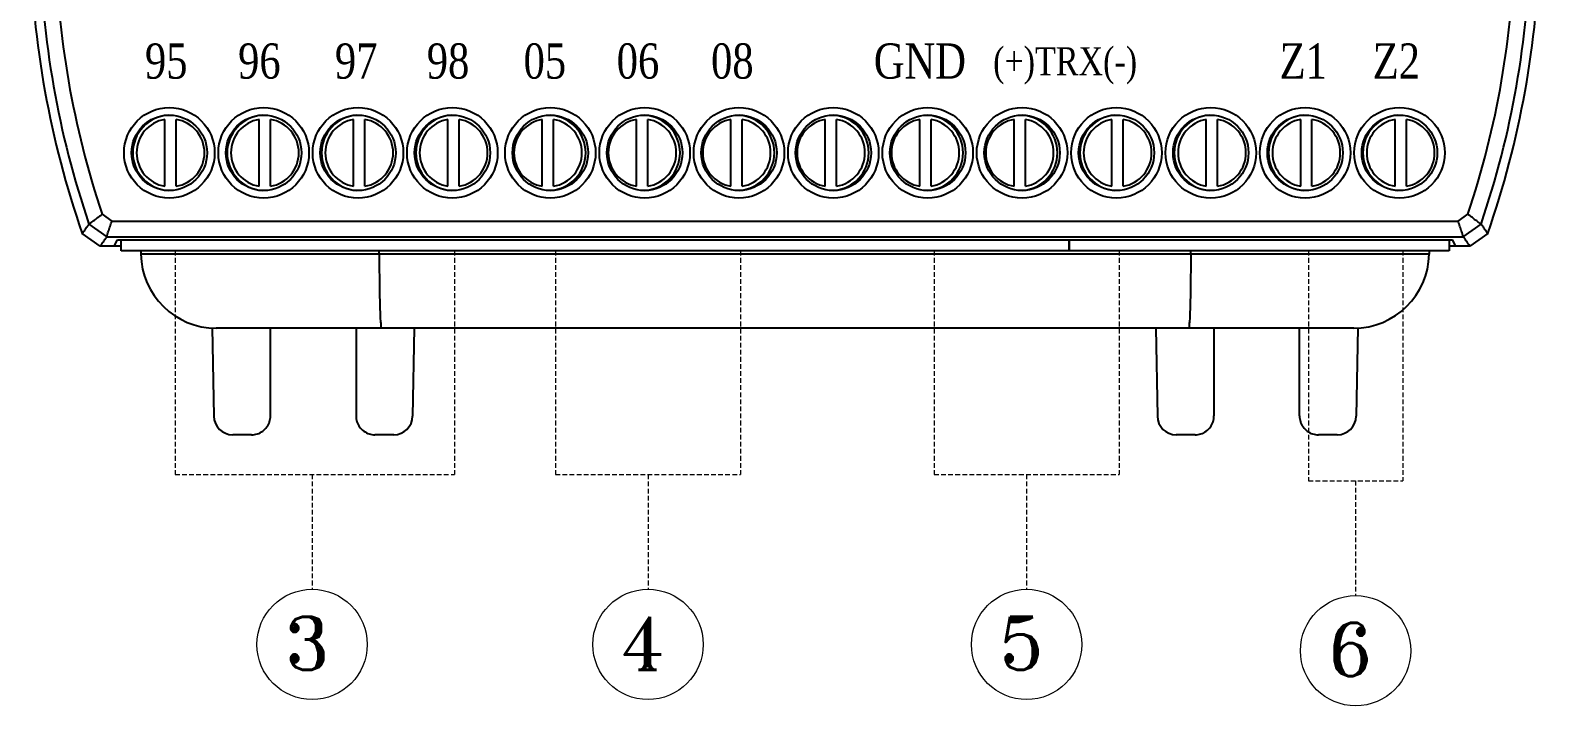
# Model space of a CAD drawing. Header units: millimetres. Extents: x 19 to 859, y 22 to 702.
# Drawn here: x 281.8 to 361.8, y 189.2 to 225 of the extents above; entities that cross this region are included whole.
import ezdxf
from ezdxf.enums import TextEntityAlignment as Align

# ---------------------------------------------------------------- set-up
doc = ezdxf.new("R2010")
doc.units = ezdxf.units.MM
doc.linetypes.add('DASHED2', pattern=[0.375, 0.25, -0.125])
doc.layers.add('02___PRT_ALL_AXES', color=7, linetype='Continuous')
doc.layers.add('40', color=4, linetype='Continuous')
doc.styles.add('SS', font='batang.ttc', dxfattribs={"width": 0.8})
doc.styles.add('STYLE2', font='romant.shx')

msp = doc.modelspace()

# ---------------------------------------------------------------- linework, layer by layer
at = {"color": 7, "linetype": 'Continuous'}
for p, q in [((288.952, 216.734), (288.952, 220.284)), ((289.552, 216.734), (289.552, 220.284)), ((293.952, 216.734), (293.952, 220.284)), ((294.552, 216.734), (294.552, 220.284)), ((298.952, 216.734), (298.952, 220.284)), ((299.552, 216.734), (299.552, 220.284)), ((303.952, 216.734), (303.952, 220.284)), ((304.552, 216.734), (304.552, 220.284)), ((308.952, 216.734), (308.952, 220.284)), ((309.552, 216.734), (309.552, 220.284)), ((313.952, 216.734), (313.952, 220.284)), ((314.552, 216.734), (314.552, 220.284)), ((318.952, 216.734), (318.952, 220.284)), ((319.552, 216.734), (319.552, 220.284)), ((323.952, 216.734), (323.952, 220.284)), ((324.552, 216.734), (324.552, 220.284)), ((328.952, 216.734), (328.952, 220.284)), ((329.552, 216.734), (329.552, 220.284)), ((333.952, 216.734), (333.952, 220.284)), ((334.552, 216.734), (334.552, 220.284)), ((339.142, 216.734), (339.142, 220.284)), ((339.742, 216.734), (339.742, 220.284)), ((344.142, 216.734), (344.142, 220.284)), ((344.742, 216.734), (344.742, 220.284)), ((349.142, 216.734), (349.142, 220.284)), ((349.742, 216.734), (349.742, 220.284)), ((354.142, 216.734), (354.142, 220.284)), ((354.742, 216.734), (354.742, 220.284)), ((285.627, 215.251), (286.14, 214.883)), ((357.49, 214.883), (358.003, 215.251)), ((284.928, 214.733), (285.874, 214.055)), ((286.14, 214.883), (357.49, 214.883)), ((357.755, 214.055), (358.702, 214.733)), ((285.52, 213.559), (284.576, 214.23)), ((285.874, 214.055), (357.756, 214.055)), ((286.266, 213.559), (286.435, 213.898)), ((286.435, 213.898), (357.194, 213.898)), ((286.627, 213.309), (286.627, 213.898)), ((336.877, 213.898), (336.877, 213.309)), ((336.88, 213.309), (336.88, 213.898)), ((357.005, 213.898), (357.005, 213.309)), ((357.363, 213.559), (357.194, 213.898)), ((359.053, 214.23), (358.109, 213.559)), ((286.627, 213.559), (285.52, 213.559)), ((336.877, 213.309), (286.627, 213.309)), ((287.675, 213.309), (287.678, 213.139)), ((355.952, 213.139), (287.678, 213.139)), ((300.313, 213.139), (300.313, 213.309)), ((357.005, 213.309), (336.88, 213.309)), ((343.317, 213.139), (343.317, 213.309)), ((355.955, 213.309), (355.952, 213.139)), ((358.109, 213.559), (357.005, 213.559)), ((291.466, 209.233), (291.548, 204.542)), ((351.952, 209.209), (291.677, 209.209)), ((294.547, 204.559), (294.547, 209.209)), ((299.082, 209.209), (299.082, 204.559)), ((302.163, 209.209), (302.082, 204.542)), ((341.466, 209.209), (341.548, 204.542)), ((344.547, 209.209), (344.547, 204.559)), ((349.082, 204.559), (349.082, 209.209)), ((352.164, 209.233), (352.082, 204.542)), ((293.547, 203.559), (292.547, 203.559)), ((301.082, 203.559), (300.082, 203.559)), ((343.547, 203.559), (342.547, 203.559)), ((351.082, 203.559), (350.082, 203.559))]:
    msp.add_line(p, q, dxfattribs=at)
at = {"color": 1, "linetype": 'DASHED2', "lineweight": 18}
for p, q in [((289.49, 213.309), (289.49, 201.451)), ((304.3, 213.309), (304.3, 201.451)), ((309.65, 213.309), (309.65, 201.451)), ((319.46, 213.309), (319.46, 201.451)), ((329.715, 213.309), (329.715, 201.451)), ((339.525, 213.309), (339.525, 201.451)), ((349.555, 213.309), (349.555, 201.118)), ((354.555, 213.309), (354.555, 201.118)), ((296.756, 201.451), (296.756, 195.366)), ((314.555, 201.451), (314.555, 195.366)), ((334.62, 201.451), (334.62, 195.366)), ((352.055, 201.118), (352.055, 195.032))]:
    msp.add_line(p, q, dxfattribs=at)
at = {"color": 1, "linetype": 'DASHED2', "lineweight": 5}
for p, q in [((289.49, 201.451), (304.3, 201.451)), ((309.65, 201.451), (319.46, 201.451)), ((329.715, 201.451), (339.525, 201.451)), ((349.555, 201.118), (354.555, 201.118))]:
    msp.add_line(p, q, dxfattribs=at)
at = {"color": 7, "linetype": 'Continuous'}
for centre, radius in [((289.187, 218.509), 2.4), ((294.187, 218.509), 2.4), ((299.187, 218.509), 2.4), ((304.187, 218.509), 2.4), ((309.377, 218.509), 2.4), ((314.377, 218.509), 2.4), ((319.377, 218.509), 2.4), ((324.377, 218.509), 2.4), ((329.377, 218.509), 2.4), ((334.377, 218.509), 2.4), ((339.377, 218.509), 2.4), ((344.377, 218.509), 2.4), ((349.377, 218.509), 2.4), ((354.377, 218.509), 2.4), ((289.187, 218.509), 2), ((294.187, 218.509), 2), ((299.187, 218.509), 2), ((304.187, 218.509), 2), ((309.377, 218.509), 2), ((314.377, 218.509), 2), ((319.377, 218.509), 2), ((324.377, 218.509), 2), ((329.377, 218.509), 2), ((334.377, 218.509), 2), ((339.377, 218.509), 2), ((344.377, 218.509), 2), ((349.377, 218.509), 2), ((354.377, 218.509), 2)]:
    msp.add_circle(centre, radius, dxfattribs=at)
at = {"color": 0, "linetype": 'ByBlock', "lineweight": 18}
for centre in [(296.756, 192.443), (314.555, 192.443), (334.62, 192.443), (352.055, 192.11)]:
    msp.add_circle(centre, 2.922, dxfattribs=at)
at = {"color": 7, "linetype": 'Continuous'}
for centre, radius, start, end in [((331.803, 230.651), 50, 181.25088, 199.17209), ((331.803, 230.651), 49.504, 181.25713, 198.75612), ((331.803, 230.651), 48.677, 181.26039, 198.4439), ((311.827, 230.651), 48.677, 341.5561, 358.73961), ((311.827, 230.651), 49.504, 341.24388, 358.74287), ((311.827, 230.651), 50, 340.82791, 358.74912), ((289.252, 218.509), 1.8, 99.59407, 260.40593), ((289.252, 218.509), 1.8, 279.59407, 80.40593), ((294.252, 218.509), 1.8, 99.59407, 260.40593), ((294.252, 218.509), 1.8, 279.59407, 80.40593), ((299.252, 218.509), 1.8, 99.59407, 260.40593), ((299.252, 218.509), 1.8, 279.59407, 80.40593), ((304.252, 218.509), 1.8, 99.59407, 260.40593), ((304.252, 218.509), 1.8, 279.59407, 80.40593), ((309.252, 218.509), 1.8, 99.59407, 260.40593), ((309.252, 218.509), 1.8, 279.59407, 80.40593), ((314.252, 218.509), 1.8, 99.59407, 260.40593), ((314.252, 218.509), 1.8, 279.59407, 80.40593), ((319.252, 218.509), 1.8, 99.59407, 260.40593), ((319.252, 218.509), 1.8, 279.59407, 80.40593), ((324.252, 218.509), 1.8, 99.59407, 260.40593), ((324.252, 218.509), 1.8, 279.59407, 80.40593), ((329.252, 218.509), 1.8, 99.59407, 260.40593), ((329.252, 218.509), 1.8, 279.59407, 80.40593), ((334.252, 218.509), 1.8, 99.59407, 260.40593), ((334.252, 218.509), 1.8, 279.59407, 80.40593), ((339.442, 218.509), 1.8, 99.59407, 260.40593), ((339.442, 218.509), 1.8, 279.59407, 80.40593), ((344.442, 218.509), 1.8, 99.59407, 260.40593), ((344.442, 218.509), 1.8, 279.59407, 80.40593), ((349.442, 218.509), 1.8, 99.59407, 260.40593), ((349.442, 218.509), 1.8, 279.59407, 80.40593), ((354.442, 218.509), 1.8, 99.59407, 260.40593), ((354.442, 218.509), 1.8, 279.59407, 80.40593), ((291.677, 213.209), 4, 181, 270), ((351.952, 213.209), 4, 270, 359), ((292.547, 204.559), 1, 181, 270), ((301.082, 204.559), 1, 270, 359), ((342.547, 204.559), 1, 181, 270), ((351.082, 204.559), 1, 270, 359)]:
    msp.add_arc(centre, radius, start, end, dxfattribs=at)
for points, knots in [([(284.927, 214.733), (285.002, 214.79), (285.164, 214.893), (285.39, 215.074), (285.548, 215.191), (285.627, 215.25)], [0, 0, 0, 0, 0.282463, 0.5729852, 0.8701168, 0.8701168, 0.8701168, 0.8701168]), ([(358.702, 214.733), (358.627, 214.79), (358.466, 214.893), (358.239, 215.074), (358.082, 215.191), (358.003, 215.25)], [0, 0, 0, 0, 0.2824676, 0.5729899, 0.8701168, 0.8701168, 0.8701168, 0.8701168]), ([(284.928, 214.733), (284.893, 214.684), (284.817, 214.575), (284.699, 214.407), (284.617, 214.289), (284.576, 214.23)], [0, 0, 0, 0, 0.1794589, 0.3998599, 0.6134957, 0.6134957, 0.6134957, 0.6134957]), ([(285.874, 214.055), (285.904, 214.145), (285.949, 214.33), (286.048, 214.603), (286.109, 214.789), (286.14, 214.883)], [0, 0, 0, 0, 0.2828747, 0.5732697, 0.8697537, 0.8697537, 0.8697537, 0.8697537]), ([(357.756, 214.055), (357.726, 214.145), (357.68, 214.33), (357.582, 214.603), (357.521, 214.789), (357.49, 214.883)], [0, 0, 0, 0, 0.2828701, 0.5732651, 0.8697537, 0.8697537, 0.8697537, 0.8697537]), ([(358.702, 214.733), (358.736, 214.684), (358.813, 214.575), (358.93, 214.407), (359.013, 214.289), (359.053, 214.23)], [0, 0, 0, 0, 0.1802478, 0.400648, 0.6134957, 0.6134957, 0.6134957, 0.6134957]), ([(285.874, 214.055), (285.839, 214.007), (285.762, 213.899), (285.644, 213.734), (285.561, 213.617), (285.52, 213.559)], [0, 0, 0, 0, 0.1782085, 0.3970842, 0.6092519, 0.6092519, 0.6092519, 0.6092519]), ([(357.756, 214.055), (357.79, 214.007), (357.867, 213.899), (357.985, 213.733), (358.069, 213.617), (358.109, 213.559)], [0, 0, 0, 0, 0.1789919, 0.3978668, 0.6092519, 0.6092519, 0.6092519, 0.6092519]), ([(300.313, 213.139), (300.313, 212.846), (300.315, 212.276), (300.323, 211.459), (300.333, 210.721), (300.357, 210.125), (300.357, 209.63), (300.413, 209.411), (300.394, 209.209), (300.428, 209.209)], [0, 0, 0, 0, 0.878752, 1.710939, 2.455781, 3.076824, 3.543772, 3.834118, 3.935805, 3.935805, 3.935805, 3.935805]), ([(343.317, 213.139), (343.316, 212.846), (343.315, 212.276), (343.306, 211.459), (343.297, 210.721), (343.273, 210.125), (343.272, 209.63), (343.217, 209.411), (343.236, 209.209), (343.202, 209.209)], [0, 0, 0, 0, 0.878752, 1.710939, 2.455781, 3.076824, 3.543772, 3.834118, 3.935805, 3.935805, 3.935805, 3.935805]), ([(293.547, 203.559), (293.651, 203.559), (293.862, 203.592), (294.145, 203.737), (294.37, 203.962), (294.514, 204.245), (294.547, 204.455), (294.547, 204.559)], [0, 0, 0, 0, 0.312941, 0.625864, 0.938757, 1.25162, 1.564464, 1.564464, 1.564464, 1.564464]), ([(299.082, 204.559), (299.082, 204.455), (299.115, 204.245), (299.26, 203.962), (299.485, 203.737), (299.768, 203.592), (299.978, 203.559), (300.082, 203.559)], [0, 0, 0, 0, 0.312844, 0.625707, 0.9386, 1.251523, 1.564464, 1.564464, 1.564464, 1.564464]), ([(343.547, 203.559), (343.651, 203.559), (343.862, 203.592), (344.145, 203.737), (344.37, 203.962), (344.514, 204.245), (344.547, 204.455), (344.547, 204.559)], [0, 0, 0, 0, 0.312941, 0.625864, 0.938757, 1.25162, 1.564464, 1.564464, 1.564464, 1.564464]), ([(349.082, 204.559), (349.082, 204.455), (349.115, 204.245), (349.26, 203.962), (349.485, 203.737), (349.768, 203.592), (349.978, 203.559), (350.082, 203.559)], [0, 0, 0, 0, 0.312844, 0.625707, 0.9386, 1.251523, 1.564464, 1.564464, 1.564464, 1.564464])]:
    msp.add_open_spline(points, degree=3, knots=knots, dxfattribs=at)
at = {"layer": '02___PRT_ALL_AXES', "color": 7, "linetype": 'Continuous'}
for centre, start, end in [((289.252, 218.509), 93.69703, 266.30815), ((294.252, 218.509), 93.69703, 266.30815), ((299.252, 218.509), 93.69703, 266.30815), ((304.252, 218.509), 93.69703, 266.30815), ((309.252, 218.509), 273.69457, 86.30569), ((314.252, 218.509), 273.69457, 86.30569), ((319.252, 218.509), 273.69457, 86.30569), ((324.252, 218.509), 273.69457, 86.30569), ((329.252, 218.509), 273.69457, 86.30569), ((334.252, 218.509), 273.69457, 86.30569), ((339.442, 218.509), 94.22842, 265.77923), ((344.442, 218.509), 94.22842, 265.77923), ((349.442, 218.509), 94.22842, 265.77923), ((354.442, 218.509), 94.22842, 265.77923)]:
    msp.add_arc(centre, 2, start, end, dxfattribs=at)

# ---------------------------------------------------------------- texts
at = {"color": 0, "style": 'STYLE2'}
for s, p in [('3', (295.284, 191.098)), ('4', (313.082, 191.098)), ('5', (333.147, 191.098)), ('6', (350.582, 190.765))]:
    msp.add_text(s, height=2.815, dxfattribs=at).set_placement(p)
at = {"layer": '40', "color": 0, "style": 'SS', "width": 0.8}
for s, height, p in [('95', 1.8658, (289.024, 222.445)), ('96', 1.8658, (293.959, 222.445)), ('97', 1.8658, (299.089, 222.445)), ('98', 1.8658, (303.959, 222.445)), ('05', 1.8658, (309.089, 222.445)), ('06', 1.8658, (314.024, 222.445)), ('08', 1.8658, (319.024, 222.445)), ('GND', 1.8658, (328.964, 222.445)), ('(+)TRX(-)', 1.4926, (336.66, 222.617)), ('Z1', 1.8658, (349.279, 222.445)), ('Z2', 1.8658, (354.214, 222.445))]:
    msp.add_text(s, height=height, dxfattribs=at).set_placement(p, align=Align.CENTER)

doc.saveas('drawing.dxf')
